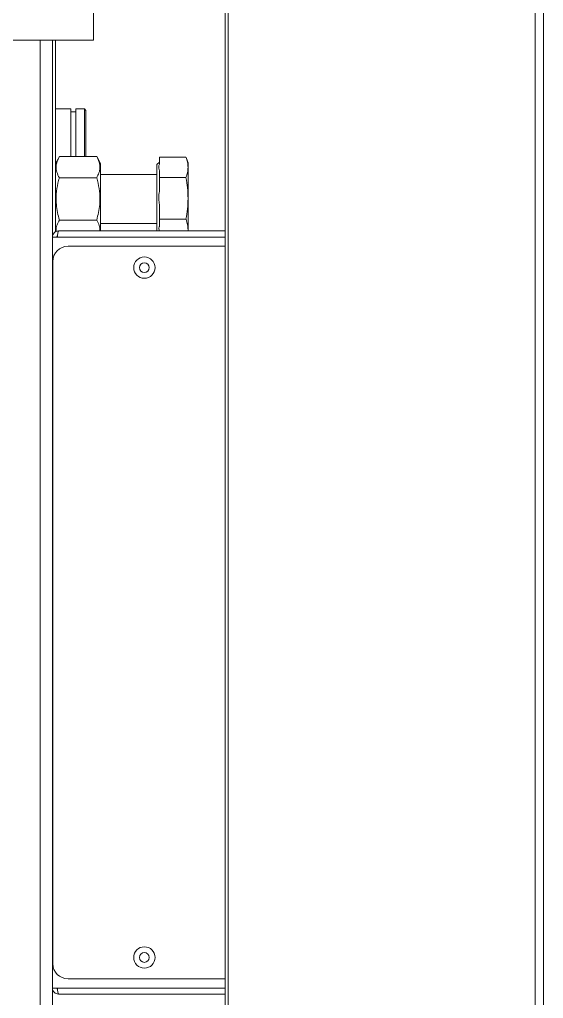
# Model space of a CAD drawing. Header units: centimetres. Extents: x 394264 to 551709, y 50011 to 59011.
# Drawn here: x 510362.83 to 510379.99, y 53795.43 to 53827.49 of the extents above; entities that cross this region are included whole.
import ezdxf

# ---------------------------------------------------------------- set-up
doc = ezdxf.new("R2010")
doc.units = ezdxf.units.CM
doc.layers.get('0').update_dxf_attribs({"lineweight": 9})
doc.layers.add('0-KRCN-MİMARİ-220526', color=8, linetype='Continuous', lineweight=9)
doc.layers.add('TF_Mobilya', color=142, linetype='Continuous', lineweight=9)

# ---------------------------------------------------------------- blocks, each defined once
blk = doc.blocks.new('kombine_altyapı')
at = {"color": 8, "linetype": 'Continuous', "lineweight": 15}
for p, q in [((5737.75, 1564.45), (5737.75, 1573)), ((5742.061, 1570.2), (5742.061, 1521.2)), ((5742.161, 1570.2), (5742.161, 1521.2)), ((5752.207, 1570.2), (5752.207, 1521.2)), ((5752.48, 1570.2), (5752.48, 1521.2)), ((5728, 1564.45), (5737.75, 1564.45)), ((5736, 1564.45), (5736, 1282.95)), ((5736.4, 1564.45), (5736.4, 1520.7)), ((5736.5, 1558.17), (5736.5, 1564.45)), ((5737, 1562.2), (5736.5, 1562.2)), ((5737, 1562.2), (5737, 1560.636)), ((5737.17, 1562.1), (5737, 1562.1)), ((5737.45, 1562.2), (5737.17, 1562.2)), ((5737.17, 1562.2), (5737.17, 1560.636)), ((5737.5, 1562.15), (5737.45, 1562.2)), ((5737.45, 1562.2), (5737.45, 1560.636)), ((5737.5, 1562.15), (5737.5, 1560.636)), ((5736.629, 1560.636), (5736.5, 1560.413)), ((5737.851, 1560.636), (5736.629, 1560.636)), ((5737.98, 1560.413), (5737.851, 1560.636)), ((5737.98, 1560.413), (5737.98, 1558.2)), ((5739.904, 1560.455), (5739.824, 1560.375)), ((5739.824, 1558.2), (5739.824, 1560.375)), ((5739.904, 1560.393), (5739.904, 1560.617)), ((5739.904, 1560.617), (5740.776, 1560.617)), ((5740.842, 1560.434), (5740.78, 1560.606)), ((5740.842, 1560.434), (5740.842, 1560.284)), ((5739.824, 1560.05), (5737.98, 1560.05)), ((5739.904, 1559.95), (5739.904, 1560.174)), ((5740.842, 1559.267), (5740.842, 1560.284)), ((5737.851, 1559.943), (5736.629, 1559.943)), ((5739.904, 1559.491), (5739.904, 1559.95)), ((5739.904, 1559.95), (5740.776, 1559.95)), ((5740.842, 1558.234), (5740.842, 1559.267)), ((5739.904, 1558.584), (5739.904, 1559.043)), ((5737.851, 1558.558), (5736.629, 1558.558)), ((5737.98, 1558.45), (5739.824, 1558.45)), ((5739.904, 1558.584), (5740.776, 1558.584)), ((5739.904, 1558.349), (5739.904, 1558.584)), ((5736.6, 1558.2), (5742.061, 1558.2)), ((5740.842, 1558.234), (5740.837, 1558.2)), ((5740.842, 1558.2), (5740.842, 1558.234)), ((5736.4, 1558), (5736.4, 1555.4)), ((5736.564, 1558), (5736.4, 1558)), ((5736.55, 1558.002), (5736.551, 1558)), ((5736.569, 1557.999), (5736.564, 1558.009)), ((5736.564, 1558), (5742.061, 1558)), ((5742.061, 1557.7), (5736.913, 1557.7)), ((5736.413, 1557.2), (5736.413, 1534.2)), ((5736.413, 1555.4), (5736.4, 1555.4)), ((5736.413, 1555.386), (5736.4, 1555.386)), ((5736.4, 1536.015), (5736.413, 1536.015)), ((5736.4, 1533.4), (5736.4, 1536)), ((5736.4, 1536), (5736.413, 1536)), ((5736.564, 1533.4), (5736.4, 1533.4)), ((5742.061, 1533.4), (5736.564, 1533.4)), ((5736.913, 1533.7), (5742.061, 1533.7)), ((5742.061, 1533.2), (5736.6, 1533.2))]:
    blk.add_line(p, q, dxfattribs=at)
for centre, radius in [((5739.413, 1557), 0.35), ((5739.413, 1557), 0.16), ((5739.413, 1534.4), 0.35), ((5739.413, 1534.4), 0.16)]:
    blk.add_circle(centre, radius, dxfattribs=at)
for centre, start, end in [((5736.913, 1557.2), 90, 180), ((5736.913, 1534.2), 180, 270)]:
    blk.add_arc(centre, 0.5, start, end, dxfattribs=at)
for points, knots in [([(5736.629, 1559.943), (5736.598, 1560.003), (5736.535, 1560.125), (5736.512, 1560.305), (5736.546, 1560.477), (5736.601, 1560.583), (5736.629, 1560.636)], [0, 0, 0, 0, 0.264601, 0.534953, 0.765341, 1, 1, 1, 1]), ([(5737.851, 1560.636), (5737.882, 1560.576), (5737.945, 1560.454), (5737.968, 1560.274), (5737.934, 1560.102), (5737.879, 1559.997), (5737.851, 1559.943)], [0, 0, 0, 0, 0.264608, 0.534953, 0.76535, 1, 1, 1, 1]), ([(5739.904, 1560.174), (5739.891, 1560.233), (5739.874, 1560.306), (5739.899, 1560.378), (5739.904, 1560.393)], [0, 0, 0, 0, 0.793623, 1, 1, 1, 1]), ([(5740.776, 1560.617), (5740.795, 1560.562), (5740.832, 1560.452), (5740.839, 1560.34), (5740.842, 1560.284)], [0, 0, 0, 0, 0.4981211, 1, 1, 1, 1]), ([(5740.842, 1560.284), (5740.839, 1560.228), (5740.832, 1560.116), (5740.795, 1560.006), (5740.776, 1559.95)], [0, 0, 0, 0, 0.497784, 1, 1, 1, 1]), ([(5736.629, 1558.558), (5736.588, 1558.724), (5736.519, 1559.004), (5736.519, 1559.414), (5736.565, 1559.71), (5736.613, 1559.884), (5736.629, 1559.943)], [0, 0, 0, 0, 0.364271, 0.613568, 0.869575, 1, 1, 1, 1]), ([(5737.851, 1559.943), (5737.867, 1559.884), (5737.914, 1559.712), (5737.961, 1559.417), (5737.962, 1559.007), (5737.892, 1558.724), (5737.851, 1558.558)], [0, 0, 0, 0, 0.130427, 0.380021, 0.635731, 1, 1, 1, 1]), ([(5740.776, 1559.95), (5740.795, 1559.838), (5740.832, 1559.611), (5740.839, 1559.382), (5740.842, 1559.267)], [0, 0, 0, 0, 0.4981291, 1, 1, 1, 1]), ([(5739.904, 1559.043), (5739.891, 1559.162), (5739.874, 1559.313), (5739.899, 1559.46), (5739.904, 1559.491)], [0, 0, 0, 0, 0.793637, 1, 1, 1, 1]), ([(5740.842, 1559.267), (5740.839, 1559.153), (5740.832, 1558.924), (5740.795, 1558.697), (5740.776, 1558.584)], [0, 0, 0, 0, 0.497784, 1, 1, 1, 1]), ([(5736.529, 1558.186), (5736.526, 1558.203), (5736.514, 1558.273), (5736.549, 1558.399), (5736.602, 1558.504), (5736.629, 1558.558)], [0, 0, 0, 0, 0.131937, 0.561983, 1, 1, 1, 1]), ([(5737.851, 1558.558), (5737.883, 1558.497), (5737.946, 1558.38), (5737.953, 1558.259), (5737.956, 1558.2)], [0, 0, 0, 0, 0.513613, 1, 1, 1, 1]), ([(5740.776, 1558.584), (5740.777, 1558.581), (5740.798, 1558.522), (5740.832, 1558.405), (5740.839, 1558.291), (5740.842, 1558.234)], [0, 0, 0, 0, 0.026984, 0.511732, 1, 1, 1, 1]), ([(5736.6, 1558.2), (5736.574, 1558.197), (5736.521, 1558.191), (5736.455, 1558.145), (5736.409, 1558.079), (5736.403, 1558.027), (5736.4, 1558)], [0, 0, 0, 0, 0.2499849, 0.4999926, 0.7500004, 1, 1, 1, 1]), ([(5736.564, 1558), (5736.567, 1558.027), (5736.573, 1558.079), (5736.582, 1558.145), (5736.591, 1558.191), (5736.597, 1558.197), (5736.6, 1558.2)], [0, 0, 0, 0, 0.249986, 0.500022, 0.750007, 1, 1, 1, 1]), ([(5739.896, 1558.2), (5739.891, 1558.244), (5739.885, 1558.294), (5739.902, 1558.342), (5739.904, 1558.349)], [0, 0, 0, 0, 0.872169, 1, 1, 1, 1]), ([(5736.569, 1558.038), (5736.567, 1558.038), (5736.56, 1558.033), (5736.552, 1558.02), (5736.551, 1558.007), (5736.55, 1558)], [0, 0, 0, 0, 0.108709, 0.554095, 1, 1, 1, 1]), ([(5736.4, 1533.4), (5736.403, 1533.374), (5736.409, 1533.322), (5736.455, 1533.256), (5736.521, 1533.209), (5736.574, 1533.203), (5736.6, 1533.2)], [0, 0, 0, 0, 0.250008, 0.499962, 0.750021, 1, 1, 1, 1]), ([(5736.55, 1533.4), (5736.551, 1533.394), (5736.552, 1533.381), (5736.56, 1533.368), (5736.567, 1533.363), (5736.569, 1533.362)], [0, 0, 0, 0, 0.445605, 0.891505, 1, 1, 1, 1]), ([(5736.6, 1533.2), (5736.597, 1533.203), (5736.591, 1533.209), (5736.582, 1533.256), (5736.573, 1533.322), (5736.567, 1533.374), (5736.564, 1533.4)], [0, 0, 0, 0, 0.249987, 0.500022, 0.750005, 1, 1, 1, 1])]:
    blk.add_open_spline(points, degree=3, knots=knots, dxfattribs=at)
blk = doc.blocks.new('A$C9e52caec')
at = {"layer": 'TF_Mobilya', "color": 8}
blk.add_blockref('kombine_altyapı', (0, 0), dxfattribs=at)

msp = doc.modelspace()

# ---------------------------------------------------------------- block references
at = {"layer": '0-KRCN-MİMARİ-220526', "rotation": 359.999999999997}
msp.add_blockref('A$C9e52caec', (504627.506, 52262.368, 73.999), dxfattribs=at)

doc.saveas('drawing.dxf')
